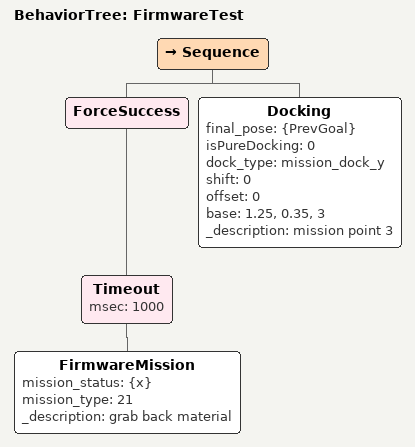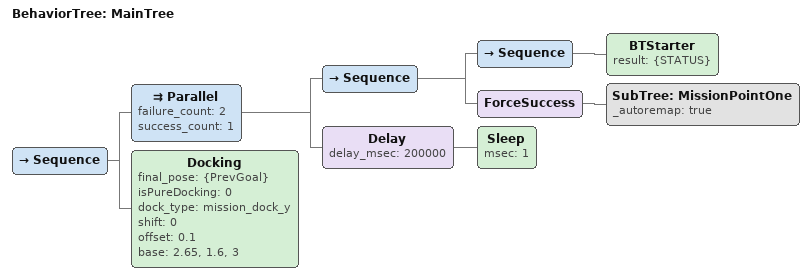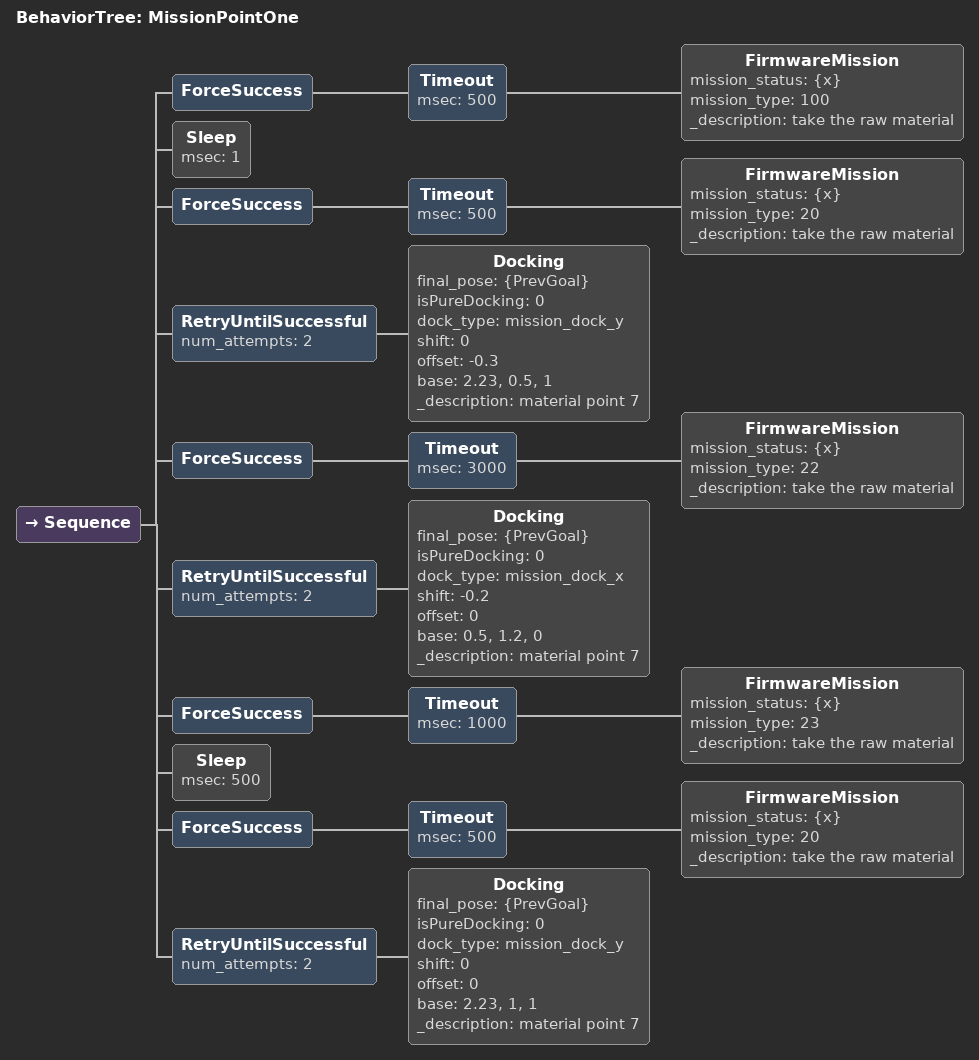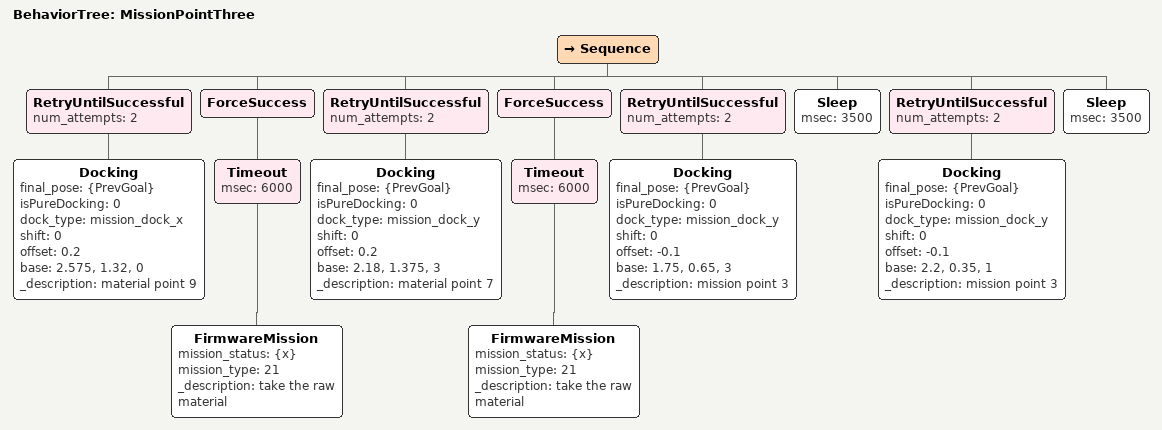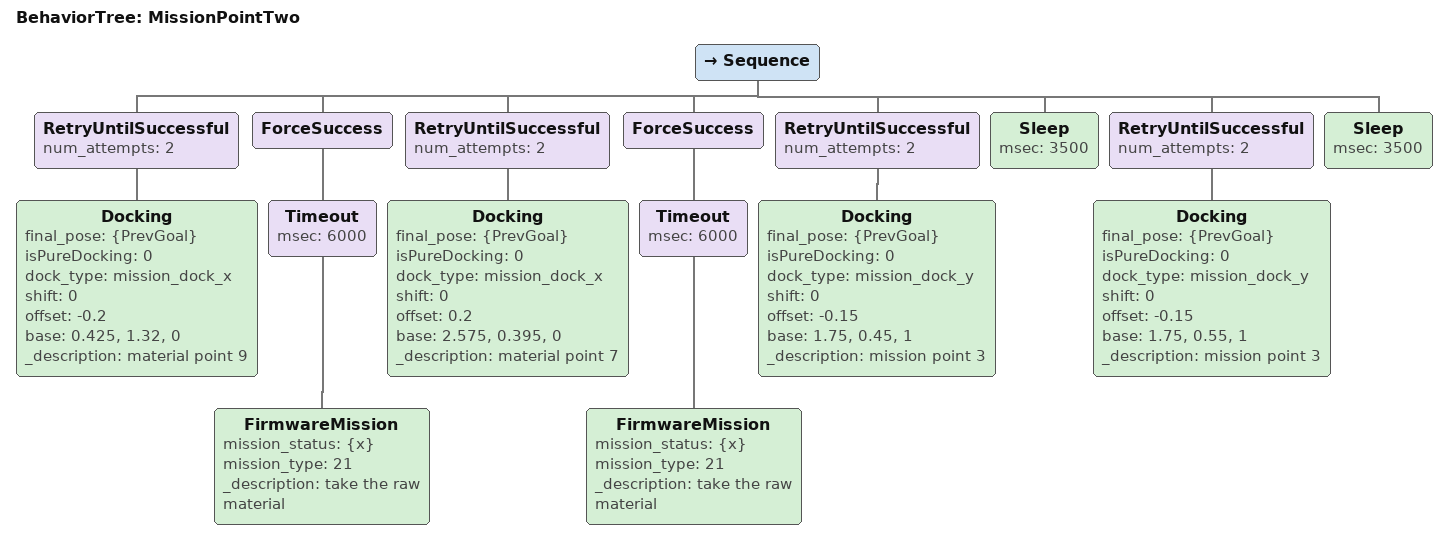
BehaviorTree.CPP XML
<?xml version="1.0" encoding="UTF-8"?>
<root BTCPP_format="4">
  <BehaviorTree ID="FirmwareTest">
    <Sequence>
      <ForceSuccess>
        <Timeout msec="1000">
          <FirmwareMission mission_status="{x}"
                           mission_type="21"
                           _description="grab back material"/>
        </Timeout>
      </ForceSuccess>
      <Docking final_pose="{PrevGoal}"
               isPureDocking="0"
               dock_type="mission_dock_y"
               shift="0"
               offset="0"
               base="1.25, 0.35, 3"
               _description="mission point 3"/>
    </Sequence>
  </BehaviorTree>

  <BehaviorTree ID="MainTree">
    <Sequence>
      <Parallel failure_count="2"
                success_count="1">
        <Sequence>
          <Sequence>
            <BTStarter result="{STATUS}"/>
          </Sequence>
          <ForceSuccess>
            <SubTree ID="MissionPointOne"
                     _autoremap="true"/>
          </ForceSuccess>
        </Sequence>
        <Delay delay_msec="200000">
          <Sleep msec="1"/>
        </Delay>
      </Parallel>
      <Docking final_pose="{PrevGoal}"
               isPureDocking="0"
               dock_type="mission_dock_y"
               shift="0"
               offset="0.1"
               base="2.65, 1.6, 3"/>
    </Sequence>
  </BehaviorTree>

  <BehaviorTree ID="MissionPointOne">
    <Sequence>
      <ForceSuccess>
        <Timeout msec="500">
          <FirmwareMission mission_status="{x}"
                           mission_type="100"
                           _description="take the raw material"/>
        </Timeout>
      </ForceSuccess>
      <Sleep msec="1"/>
      <ForceSuccess>
        <Timeout msec="500">
          <FirmwareMission mission_status="{x}"
                           mission_type="20"
                           _description="take the raw material"/>
        </Timeout>
      </ForceSuccess>
      <RetryUntilSuccessful num_attempts="2">
        <Docking final_pose="{PrevGoal}"
                 isPureDocking="0"
                 dock_type="mission_dock_y"
                 shift="0"
                 offset="-0.3"
                 base="2.23, 0.5, 1"
                 _description="material point 7"/>
      </RetryUntilSuccessful>
      <ForceSuccess>
        <Timeout msec="3000">
          <FirmwareMission mission_status="{x}"
                           mission_type="22"
                           _description="take the raw material"/>
        </Timeout>
      </ForceSuccess>
      <RetryUntilSuccessful num_attempts="2">
        <Docking final_pose="{PrevGoal}"
                 isPureDocking="0"
                 dock_type="mission_dock_x"
                 shift="-0.2"
                 offset="0"
                 base="0.5, 1.2, 0"
                 _description="material point 7"/>
      </RetryUntilSuccessful>
      <ForceSuccess>
        <Timeout msec="1000">
          <FirmwareMission mission_status="{x}"
                           mission_type="23"
                           _description="take the raw material"/>
        </Timeout>
      </ForceSuccess>
      <Sleep msec="500"/>
      <ForceSuccess>
        <Timeout msec="500">
          <FirmwareMission mission_status="{x}"
                           mission_type="20"
                           _description="take the raw material"/>
        </Timeout>
      </ForceSuccess>
      <RetryUntilSuccessful num_attempts="2">
        <Docking final_pose="{PrevGoal}"
                 isPureDocking="0"
                 dock_type="mission_dock_y"
                 shift="0"
                 offset="0"
                 base="2.23, 1, 1"
                 _description="material point 7"/>
      </RetryUntilSuccessful>
    </Sequence>
  </BehaviorTree>

  <BehaviorTree ID="MissionPointThree">
    <Sequence>
      <RetryUntilSuccessful num_attempts="2">
        <Docking final_pose="{PrevGoal}"
                 isPureDocking="0"
                 dock_type="mission_dock_x"
                 shift="0"
                 offset="0.2"
                 base="2.575, 1.32, 0"
                 _description="material point 9"/>
      </RetryUntilSuccessful>
      <ForceSuccess>
        <Timeout msec="6000">
          <FirmwareMission mission_status="{x}"
                           mission_type="21"
                           _description="take the raw material"/>
        </Timeout>
      </ForceSuccess>
      <RetryUntilSuccessful num_attempts="2">
        <Docking final_pose="{PrevGoal}"
                 isPureDocking="0"
                 dock_type="mission_dock_y"
                 shift="0"
                 offset="0.2"
                 base="2.18, 1.375, 3"
                 _description="material point 7"/>
      </RetryUntilSuccessful>
      <ForceSuccess>
        <Timeout msec="6000">
          <FirmwareMission mission_status="{x}"
                           mission_type="21"
                           _description="take the raw material"/>
        </Timeout>
      </ForceSuccess>
      <RetryUntilSuccessful num_attempts="2">
        <Docking final_pose="{PrevGoal}"
                 isPureDocking="0"
                 dock_type="mission_dock_y"
                 shift="0"
                 offset="-0.1"
                 base="1.75, 0.65, 3"
                 _description="mission point 3"/>
      </RetryUntilSuccessful>
      <Sleep msec="3500"/>
      <RetryUntilSuccessful num_attempts="2">
        <Docking final_pose="{PrevGoal}"
                 isPureDocking="0"
                 dock_type="mission_dock_y"
                 shift="0"
                 offset="-0.1"
                 base="2.2, 0.35, 1"
                 _description="mission point 3"/>
      </RetryUntilSuccessful>
      <Sleep msec="3500"/>
    </Sequence>
  </BehaviorTree>

  <BehaviorTree ID="MissionPointTwo">
    <Sequence>
      <RetryUntilSuccessful num_attempts="2">
        <Docking final_pose="{PrevGoal}"
                 isPureDocking="0"
                 dock_type="mission_dock_x"
                 shift="0"
                 offset="-0.2"
                 base="0.425, 1.32, 0"
                 _description="material point 9"/>
      </RetryUntilSuccessful>
      <ForceSuccess>
        <Timeout msec="6000">
          <FirmwareMission mission_status="{x}"
                           mission_type="21"
                           _description="take the raw material"/>
        </Timeout>
      </ForceSuccess>
      <RetryUntilSuccessful num_attempts="2">
        <Docking final_pose="{PrevGoal}"
                 isPureDocking="0"
                 dock_type="mission_dock_x"
                 shift="0"
                 offset="0.2"
                 base="2.575, 0.395, 0"
                 _description="material point 7"/>
      </RetryUntilSuccessful>
      <ForceSuccess>
        <Timeout msec="6000">
          <FirmwareMission mission_status="{x}"
                           mission_type="21"
                           _description="take the raw material"/>
        </Timeout>
      </ForceSuccess>
      <RetryUntilSuccessful num_attempts="2">
        <Docking final_pose="{PrevGoal}"
                 isPureDocking="0"
                 dock_type="mission_dock_y"
                 shift="0"
                 offset="-0.15"
                 base="1.75, 0.45, 1"
                 _description="mission point 3"/>
      </RetryUntilSuccessful>
      <Sleep msec="3500"/>
      <RetryUntilSuccessful num_attempts="2">
        <Docking final_pose="{PrevGoal}"
                 isPureDocking="0"
                 dock_type="mission_dock_y"
                 shift="0"
                 offset="-0.15"
                 base="1.75, 0.55, 1"
                 _description="mission point 3"/>
      </RetryUntilSuccessful>
      <Sleep msec="3500"/>
    </Sequence>
  </BehaviorTree>

</root>
